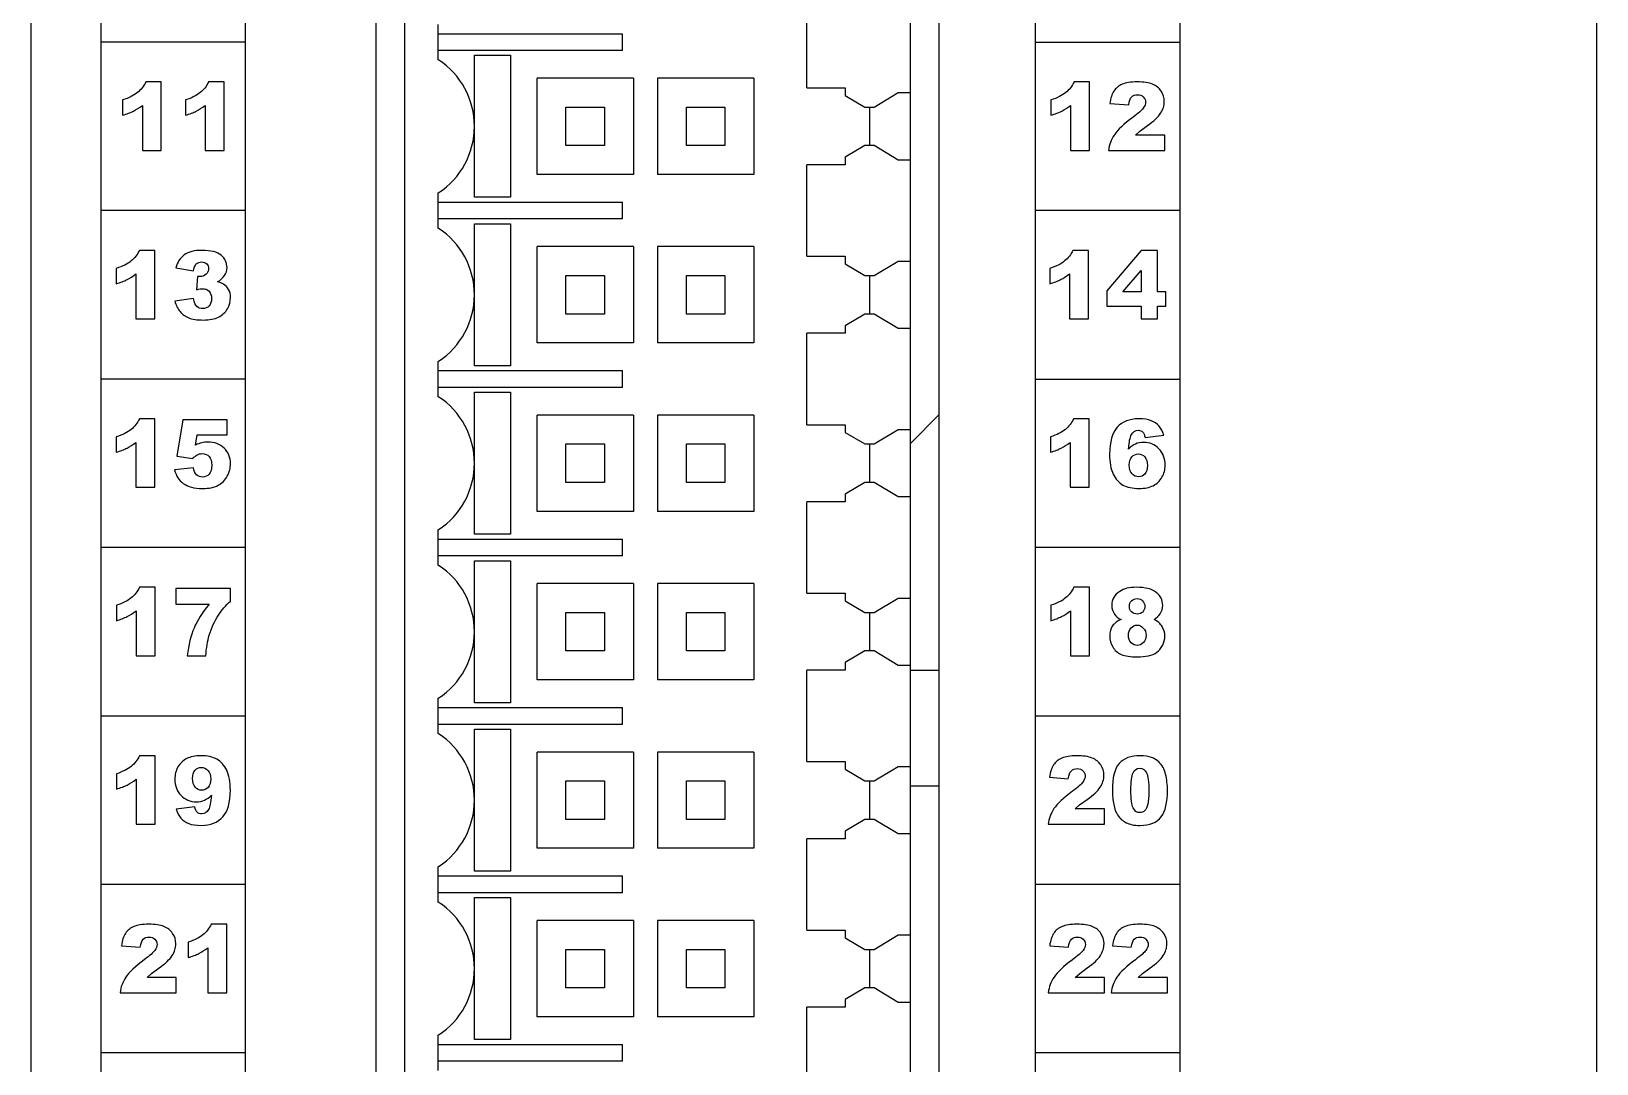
# Model space of a CAD drawing. Header units: millimetres. Extents: x 111 to 144, y 36 to 166.
# Drawn here: x 111 to 143.5, y 79.22 to 100.67 of the extents above; entities that cross this region are included whole.
import ezdxf

# ---------------------------------------------------------------- set-up
doc = ezdxf.new("R2010")
doc.units = ezdxf.units.MM
doc.header["$LTSCALE"] = 16.335
doc.layers.get('0').update_dxf_attribs({"linetype": 'CONTINUOUS'})

msp = doc.modelspace()

# ---------------------------------------------------------------- linework, layer by layer
at = {"linetype": 'Continuous'}
for p, q in [((111.001, 41.698), (111.001, 127.598)), ((143.501, 41.698), (143.501, 127.598)), ((118.751, 121.448), (118.751, 51.448)), ((129.251, 51.448), (129.251, 121.448)), ((118.151, 121.048), (118.151, 51.848)), ((129.851, 51.848), (129.851, 121.048)), ((112.451, 54.948), (112.451, 117.948)), ((115.451, 54.948), (115.451, 117.948)), ((131.851, 54.948), (131.851, 117.948)), ((134.851, 54.948), (134.851, 117.948)), ((127.101, 99.498), (127.101, 101.398)), ((119.451, 100.08), (119.451, 100.815)), ((115.451, 100.448), (112.451, 100.448)), ((119.451, 100.623), (123.276, 100.623)), ((123.276, 100.273), (123.276, 100.623)), ((131.851, 100.448), (134.851, 100.448)), ((123.276, 100.273), (119.451, 100.273)), ((120.201, 98.702), (120.201, 100.173)), ((120.201, 100.173), (120.952, 100.173)), ((120.952, 100.173), (120.952, 97.223)), ((113.7, 99.621), (113.378, 99.621)), ((113.7, 98.198), (113.7, 99.621)), ((115.004, 99.621), (114.682, 99.621)), ((115.004, 98.198), (115.004, 99.621)), ((121.501, 97.698), (121.501, 99.698)), ((123.501, 99.698), (121.501, 99.698)), ((123.501, 99.698), (123.501, 97.698)), ((124.001, 99.698), (124.001, 97.698)), ((126.001, 99.698), (124.001, 99.698)), ((126.001, 99.698), (126.001, 97.698)), ((127.101, 99.498), (127.901, 99.498)), ((127.901, 99.498), (127.901, 99.34)), ((132.971, 99.621), (132.649, 99.621)), ((132.971, 98.198), (132.971, 99.621)), ((112.897, 99.246), (112.897, 98.927)), ((113.306, 99.131), (113.306, 98.198)), ((114.202, 99.246), (114.202, 98.927)), ((114.611, 99.131), (114.611, 98.198)), ((127.901, 99.34), (128.304, 99.098)), ((128.501, 99.098), (129.001, 99.398)), ((129.001, 99.398), (129.251, 99.398)), ((132.169, 99.246), (132.169, 98.927)), ((132.578, 99.131), (132.578, 98.198)), ((133.394, 99.174), (133.784, 99.143)), ((122.101, 98.298), (122.101, 99.098)), ((122.101, 99.098), (122.901, 99.098)), ((122.901, 99.098), (122.901, 98.298)), ((124.601, 98.298), (124.601, 99.098)), ((124.601, 99.098), (125.401, 99.098)), ((125.401, 99.098), (125.401, 98.298)), ((128.304, 99.098), (128.501, 99.098)), ((128.401, 99.098), (128.401, 98.298)), ((120.201, 97.223), (120.201, 98.694)), ((133.925, 98.515), (134.018, 98.599)), ((134.533, 98.515), (133.925, 98.515)), ((134.018, 98.599), (134.175, 98.713)), ((134.533, 98.198), (134.533, 98.515)), ((113.306, 98.198), (113.7, 98.198)), ((114.611, 98.198), (115.004, 98.198)), ((122.901, 98.298), (122.101, 98.298)), ((125.401, 98.298), (124.601, 98.298)), ((128.304, 98.298), (127.901, 98.056)), ((128.501, 98.298), (128.304, 98.298)), ((129.001, 97.997), (128.501, 98.298)), ((132.578, 98.198), (132.971, 98.198)), ((133.366, 98.198), (134.533, 98.198)), ((127.101, 95.998), (127.101, 97.898)), ((127.901, 97.898), (127.101, 97.898)), ((127.901, 98.056), (127.901, 97.898)), ((129.251, 97.997), (129.001, 97.997)), ((123.501, 97.698), (121.501, 97.698)), ((126.001, 97.698), (124.001, 97.698)), ((119.451, 96.58), (119.451, 97.315)), ((120.952, 97.223), (120.201, 97.223)), ((115.451, 96.948), (112.451, 96.948)), ((119.451, 97.123), (123.276, 97.123)), ((123.276, 96.773), (123.276, 97.123)), ((134.851, 96.948), (131.851, 96.948)), ((123.276, 96.773), (119.451, 96.773)), ((120.201, 95.202), (120.201, 96.673)), ((120.201, 96.673), (120.952, 96.673)), ((120.952, 96.673), (120.952, 93.723)), ((113.568, 96.121), (113.246, 96.121)), ((113.568, 94.698), (113.568, 96.121)), ((121.501, 94.198), (121.501, 96.198)), ((123.501, 96.198), (121.501, 96.198)), ((123.501, 96.198), (123.501, 94.198)), ((124.001, 96.198), (124.001, 94.198)), ((126.001, 96.198), (124.001, 96.198)), ((126.001, 96.198), (126.001, 94.198)), ((127.101, 95.998), (127.901, 95.998)), ((127.901, 95.998), (127.901, 95.84)), ((128.501, 95.598), (129.001, 95.898)), ((129.001, 95.898), (129.251, 95.898)), ((132.949, 96.121), (132.627, 96.121)), ((132.949, 94.698), (132.949, 96.121)), ((134.04, 96.121), (133.332, 95.279)), ((134.379, 96.121), (134.04, 96.121)), ((134.379, 95.261), (134.379, 96.121)), ((112.766, 95.746), (112.766, 95.427)), ((113.174, 95.631), (113.174, 94.698)), ((114, 95.759), (114.368, 95.693)), ((114.452, 95.58), (114.432, 95.302)), ((114.503, 95.575), (114.452, 95.58)), ((122.101, 94.798), (122.101, 95.598)), ((122.101, 95.598), (122.901, 95.598)), ((122.901, 95.598), (122.901, 94.798)), ((124.601, 94.798), (124.601, 95.598)), ((124.601, 95.598), (125.401, 95.598)), ((125.401, 95.598), (125.401, 94.798)), ((127.901, 95.84), (128.304, 95.598)), ((128.304, 95.598), (128.501, 95.598)), ((128.401, 95.598), (128.401, 94.798)), ((132.147, 95.746), (132.147, 95.427)), ((132.555, 95.631), (132.555, 94.698)), ((133.665, 95.261), (134.04, 95.701)), ((134.04, 95.701), (134.04, 95.261)), ((133.332, 95.279), (133.332, 94.959)), ((134.04, 95.261), (133.665, 95.261)), ((134.555, 95.261), (134.379, 95.261)), ((134.555, 94.959), (134.555, 95.261)), ((114.368, 95.119), (113.979, 95.067)), ((120.201, 93.723), (120.201, 95.194)), ((133.332, 94.959), (134.04, 94.959)), ((134.04, 94.959), (134.04, 94.698)), ((134.379, 94.959), (134.555, 94.959)), ((134.379, 94.698), (134.379, 94.959)), ((113.174, 94.698), (113.568, 94.698)), ((122.901, 94.798), (122.101, 94.798)), ((125.401, 94.798), (124.601, 94.798)), ((128.304, 94.798), (127.901, 94.556)), ((128.501, 94.798), (128.304, 94.798)), ((129.001, 94.497), (128.501, 94.798)), ((132.555, 94.698), (132.949, 94.698)), ((134.04, 94.698), (134.379, 94.698)), ((127.901, 94.398), (127.101, 94.398)), ((127.101, 92.498), (127.101, 94.398)), ((127.901, 94.556), (127.901, 94.398)), ((129.251, 94.497), (129.001, 94.497)), ((123.501, 94.198), (121.501, 94.198)), ((126.001, 94.198), (124.001, 94.198)), ((119.451, 93.08), (119.451, 93.815)), ((119.451, 93.623), (123.276, 93.623)), ((120.952, 93.723), (120.201, 93.723)), ((123.276, 93.273), (123.276, 93.623)), ((115.451, 93.448), (112.451, 93.448)), ((131.851, 93.448), (134.851, 93.448)), ((123.276, 93.273), (119.451, 93.273)), ((120.201, 91.702), (120.201, 93.173)), ((120.201, 93.173), (120.952, 93.173)), ((120.952, 93.173), (120.952, 90.223)), ((121.501, 90.698), (121.501, 92.698)), ((123.501, 92.698), (121.501, 92.698)), ((123.501, 92.698), (123.501, 90.698)), ((124.001, 92.698), (124.001, 90.698)), ((126.001, 92.698), (124.001, 92.698)), ((126.001, 92.698), (126.001, 90.698)), ((129.251, 92.108), (129.851, 92.708)), ((113.566, 92.621), (113.245, 92.621)), ((113.566, 91.198), (113.566, 92.621)), ((114.147, 92.598), (114.024, 91.845)), ((115.07, 92.598), (114.147, 92.598)), ((115.07, 92.287), (115.07, 92.598)), ((127.101, 92.498), (127.901, 92.498)), ((127.901, 92.498), (127.901, 92.34)), ((127.901, 92.34), (128.304, 92.098)), ((128.501, 92.098), (129.001, 92.398)), ((129.001, 92.398), (129.251, 92.398)), ((132.963, 92.621), (132.641, 92.621)), ((132.963, 91.198), (132.963, 92.621)), ((112.764, 92.246), (112.764, 91.927)), ((113.173, 92.131), (113.173, 91.198)), ((114.412, 92.077), (114.445, 92.287)), ((114.445, 92.287), (115.07, 92.287)), ((122.101, 92.098), (122.901, 92.098)), ((122.101, 91.298), (122.101, 92.098)), ((122.901, 92.098), (122.901, 91.298)), ((124.601, 92.098), (125.401, 92.098)), ((124.601, 91.298), (124.601, 92.098)), ((125.401, 92.098), (125.401, 91.298)), ((128.304, 92.098), (128.501, 92.098)), ((128.401, 92.098), (128.401, 91.298)), ((132.16, 92.246), (132.16, 91.927)), ((132.569, 92.131), (132.569, 91.198)), ((134.125, 92.235), (134.512, 92.282)), ((114.024, 91.845), (114.355, 91.797)), ((120.201, 90.223), (120.201, 91.694)), ((114.367, 91.603), (113.973, 91.56)), ((113.173, 91.198), (113.566, 91.198)), ((122.901, 91.298), (122.101, 91.298)), ((125.401, 91.298), (124.601, 91.298)), ((128.304, 91.298), (127.901, 91.056)), ((127.901, 91.056), (127.901, 90.898)), ((128.501, 91.298), (128.304, 91.298)), ((129.001, 90.997), (128.501, 91.298)), ((132.569, 91.198), (132.963, 91.198)), ((123.501, 90.698), (121.501, 90.698)), ((126.001, 90.698), (124.001, 90.698)), ((127.901, 90.898), (127.101, 90.898)), ((127.101, 88.998), (127.101, 90.898)), ((129.251, 90.997), (129.001, 90.997)), ((119.451, 89.58), (119.451, 90.315)), ((119.451, 90.123), (123.276, 90.123)), ((120.952, 90.223), (120.201, 90.223)), ((123.276, 89.773), (123.276, 90.123)), ((115.451, 89.948), (112.451, 89.948)), ((123.276, 89.773), (119.451, 89.773)), ((134.851, 89.948), (131.851, 89.948)), ((120.201, 89.673), (120.952, 89.673)), ((120.201, 88.202), (120.201, 89.673)), ((120.952, 89.673), (120.952, 86.723)), ((113.569, 89.121), (113.247, 89.121)), ((113.569, 87.698), (113.569, 89.121)), ((113.999, 89.098), (113.999, 88.769)), ((115.134, 89.098), (113.999, 89.098)), ((115.134, 88.835), (115.134, 89.098)), ((123.501, 89.198), (121.501, 89.198)), ((121.501, 87.198), (121.501, 89.198)), ((123.501, 89.198), (123.501, 87.198)), ((126.001, 89.198), (124.001, 89.198)), ((124.001, 89.198), (124.001, 87.198)), ((126.001, 89.198), (126.001, 87.198)), ((132.968, 89.121), (132.646, 89.121)), ((132.968, 87.698), (132.968, 89.121)), ((112.767, 88.746), (112.767, 88.427)), ((113.999, 88.769), (114.69, 88.769)), ((127.101, 88.998), (127.901, 88.998)), ((127.901, 88.998), (127.901, 88.84)), ((127.901, 88.84), (128.304, 88.598)), ((128.501, 88.598), (129.001, 88.898)), ((129.001, 88.898), (129.251, 88.898)), ((132.166, 88.746), (132.166, 88.427)), ((113.176, 88.631), (113.176, 87.698)), ((122.101, 88.598), (122.901, 88.598)), ((122.101, 87.798), (122.101, 88.598)), ((122.901, 88.598), (122.901, 87.798)), ((124.601, 88.598), (125.401, 88.598)), ((124.601, 87.798), (124.601, 88.598)), ((125.401, 88.598), (125.401, 87.798)), ((128.304, 88.598), (128.501, 88.598)), ((128.401, 88.598), (128.401, 87.798)), ((132.575, 88.631), (132.575, 87.698)), ((120.201, 86.723), (120.201, 88.194)), ((122.901, 87.798), (122.101, 87.798)), ((125.401, 87.798), (124.601, 87.798)), ((128.304, 87.798), (127.901, 87.556)), ((128.501, 87.798), (128.304, 87.798)), ((129.001, 87.497), (128.501, 87.798)), ((113.176, 87.698), (113.569, 87.698)), ((114.235, 87.698), (114.623, 87.698)), ((127.901, 87.556), (127.901, 87.398)), ((129.251, 87.497), (129.001, 87.497)), ((132.575, 87.698), (132.968, 87.698)), ((123.501, 87.198), (121.501, 87.198)), ((126.001, 87.198), (124.001, 87.198)), ((127.901, 87.398), (127.101, 87.398)), ((127.101, 85.498), (127.101, 87.398)), ((129.251, 87.398), (129.851, 87.398)), ((129.251, 87.398), (129.851, 87.398)), ((119.451, 86.08), (119.451, 86.815)), ((119.451, 86.623), (123.276, 86.623)), ((120.952, 86.723), (120.201, 86.723)), ((123.276, 86.273), (123.276, 86.623)), ((112.451, 86.448), (115.451, 86.448)), ((123.276, 86.273), (119.451, 86.273)), ((120.201, 86.173), (120.952, 86.173)), ((120.201, 84.702), (120.201, 86.173)), ((120.952, 86.173), (120.952, 83.223)), ((131.851, 86.448), (134.851, 86.448)), ((113.57, 85.621), (113.248, 85.621)), ((113.57, 84.198), (113.57, 85.621)), ((123.501, 85.698), (121.501, 85.698)), ((121.501, 83.698), (121.501, 85.698)), ((123.501, 85.698), (123.501, 83.698)), ((126.001, 85.698), (124.001, 85.698)), ((124.001, 85.698), (124.001, 83.698)), ((126.001, 85.698), (126.001, 83.698)), ((127.101, 85.498), (127.901, 85.498)), ((127.901, 85.498), (127.901, 85.34)), ((112.768, 85.246), (112.768, 84.927)), ((127.901, 85.34), (128.304, 85.098)), ((128.501, 85.098), (129.001, 85.398)), ((129.001, 85.398), (129.251, 85.398)), ((132.141, 85.174), (132.53, 85.143)), ((113.176, 85.131), (113.176, 84.198)), ((122.101, 85.098), (122.901, 85.098)), ((122.101, 84.298), (122.101, 85.098)), ((122.901, 85.098), (122.901, 84.298)), ((124.601, 85.098), (125.401, 85.098)), ((124.601, 84.298), (124.601, 85.098)), ((125.401, 85.098), (125.401, 84.298)), ((128.304, 85.098), (128.501, 85.098)), ((128.401, 85.098), (128.401, 84.298)), ((129.251, 84.998), (129.851, 84.998)), ((129.251, 84.998), (129.851, 84.998)), ((114.397, 84.56), (114.01, 84.512)), ((120.201, 83.223), (120.201, 84.694)), ((132.672, 84.515), (132.765, 84.599)), ((133.279, 84.515), (132.672, 84.515)), ((132.765, 84.599), (132.922, 84.713)), ((133.279, 84.198), (133.279, 84.515)), ((113.176, 84.198), (113.57, 84.198)), ((122.901, 84.298), (122.101, 84.298)), ((125.401, 84.298), (124.601, 84.298)), ((128.304, 84.298), (127.901, 84.056)), ((128.501, 84.298), (128.304, 84.298)), ((129.001, 83.997), (128.501, 84.298)), ((132.112, 84.198), (133.279, 84.198)), ((127.901, 83.898), (127.101, 83.898)), ((127.101, 81.998), (127.101, 83.898)), ((127.901, 84.056), (127.901, 83.898)), ((129.251, 83.997), (129.001, 83.997)), ((123.501, 83.698), (121.501, 83.698)), ((126.001, 83.698), (124.001, 83.698)), ((119.451, 82.58), (119.451, 83.315)), ((120.952, 83.223), (120.201, 83.223)), ((115.451, 82.948), (112.451, 82.948)), ((119.451, 83.123), (123.276, 83.123)), ((123.276, 82.773), (123.276, 83.123)), ((134.851, 82.948), (131.851, 82.948)), ((123.276, 82.773), (119.451, 82.773)), ((120.201, 82.673), (120.952, 82.673)), ((120.201, 81.202), (120.201, 82.673)), ((120.952, 82.673), (120.952, 79.723)), ((115.058, 82.121), (114.736, 82.121)), ((115.058, 80.698), (115.058, 82.121)), ((123.501, 82.198), (121.501, 82.198)), ((121.501, 80.198), (121.501, 82.198)), ((123.501, 82.198), (123.501, 80.198)), ((126.001, 82.198), (124.001, 82.198)), ((124.001, 82.198), (124.001, 80.198)), ((126.001, 82.198), (126.001, 80.198)), ((127.101, 81.998), (127.901, 81.998)), ((127.901, 81.998), (127.901, 81.84)), ((112.872, 81.674), (113.262, 81.643)), ((114.256, 81.746), (114.256, 81.427)), ((114.665, 81.631), (114.665, 80.698)), ((122.101, 81.598), (122.901, 81.598)), ((122.101, 80.798), (122.101, 81.598)), ((122.901, 81.598), (122.901, 80.798)), ((124.601, 81.598), (125.401, 81.598)), ((124.601, 80.798), (124.601, 81.598)), ((125.401, 81.598), (125.401, 80.798)), ((127.901, 81.84), (128.304, 81.598)), ((128.304, 81.598), (128.501, 81.598)), ((128.401, 81.598), (128.401, 80.798)), ((128.501, 81.598), (129.001, 81.898)), ((129.001, 81.898), (129.251, 81.898)), ((132.144, 81.674), (132.533, 81.643)), ((133.448, 81.674), (133.838, 81.643)), ((113.403, 81.015), (113.496, 81.099)), ((114.01, 81.015), (113.403, 81.015)), ((113.496, 81.099), (113.653, 81.213)), ((114.01, 80.698), (114.01, 81.015)), ((120.201, 79.723), (120.201, 81.194)), ((132.675, 81.015), (132.767, 81.099)), ((133.282, 81.015), (132.675, 81.015)), ((132.767, 81.099), (132.925, 81.213)), ((133.282, 80.698), (133.282, 81.015)), ((133.979, 81.015), (134.072, 81.099)), ((134.587, 81.015), (133.979, 81.015)), ((134.072, 81.099), (134.229, 81.213)), ((134.587, 80.698), (134.587, 81.015)), ((112.843, 80.698), (114.01, 80.698)), ((114.665, 80.698), (115.058, 80.698)), ((122.901, 80.798), (122.101, 80.798)), ((125.401, 80.798), (124.601, 80.798)), ((128.304, 80.798), (127.901, 80.556)), ((128.501, 80.798), (128.304, 80.798)), ((129.001, 80.497), (128.501, 80.798)), ((132.115, 80.698), (133.282, 80.698)), ((133.42, 80.698), (134.587, 80.698)), ((127.901, 80.398), (127.101, 80.398)), ((127.101, 78.498), (127.101, 80.398)), ((127.901, 80.556), (127.901, 80.398)), ((129.251, 80.497), (129.001, 80.497)), ((123.501, 80.198), (121.501, 80.198)), ((126.001, 80.198), (124.001, 80.198)), ((119.451, 79.08), (119.451, 79.815)), ((120.952, 79.723), (120.201, 79.723)), ((115.451, 79.448), (112.451, 79.448)), ((119.451, 79.623), (123.276, 79.623)), ((123.276, 79.273), (123.276, 79.623)), ((134.851, 79.448), (131.851, 79.448)), ((123.276, 79.273), (119.451, 79.273))]:
    msp.add_line(p, q, dxfattribs=at)
for centre, radius, start, end in [((118.551, 98.698), 1.65, 303.0557, 56.9443), ((118.551, 95.198), 1.65, 303.0557, 56.9443), ((118.551, 91.698), 1.65, 303.0557, 56.9443), ((118.551, 88.198), 1.65, 303.0557, 56.9443), ((133.971, 88.745), 1.071, 270.0061, 282.0044), ((118.551, 84.698), 1.65, 303.0557, 56.9443), ((118.551, 81.198), 1.65, 303.0557, 56.9443)]:
    msp.add_arc(centre, radius, start, end, dxfattribs=at)
for points in [[(113.378, 99.621), (113.336, 99.534), (113.278, 99.459), (113.206, 99.4)], [(114.682, 99.621), (114.64, 99.534), (114.583, 99.459), (114.51, 99.4)], [(132.649, 99.621), (132.607, 99.534), (132.55, 99.459), (132.477, 99.4)], [(133.65, 99.572), (133.576, 99.539), (133.518, 99.492), (133.478, 99.431)], [(133.959, 99.621), (133.827, 99.621), (133.725, 99.604), (133.65, 99.572)], [(134.277, 99.574), (134.201, 99.605), (134.095, 99.621), (133.959, 99.621)], [(134.457, 99.43), (134.413, 99.495), (134.354, 99.543), (134.277, 99.574)], [(113.206, 99.4), (113.132, 99.34), (113.029, 99.288), (112.897, 99.246)], [(113.121, 99.013), (113.18, 99.043), (113.242, 99.082), (113.306, 99.131)], [(114.51, 99.4), (114.437, 99.34), (114.334, 99.288), (114.202, 99.246)], [(114.426, 99.013), (114.485, 99.043), (114.547, 99.082), (114.611, 99.131)], [(132.477, 99.4), (132.404, 99.34), (132.301, 99.288), (132.169, 99.246)], [(132.393, 99.013), (132.452, 99.043), (132.514, 99.082), (132.578, 99.131)], [(133.478, 99.431), (133.437, 99.369), (133.409, 99.283), (133.394, 99.174)], [(133.784, 99.143), (133.794, 99.221), (133.815, 99.277), (133.847, 99.308)], [(133.847, 99.308), (133.878, 99.339), (133.919, 99.355), (133.969, 99.355)], [(133.969, 99.355), (134.017, 99.355), (134.056, 99.34), (134.088, 99.309)], [(134.135, 99.2), (134.135, 99.16), (134.119, 99.119), (134.087, 99.075)], [(134.088, 99.309), (134.119, 99.279), (134.135, 99.242), (134.135, 99.2)], [(134.448, 98.969), (134.497, 99.047), (134.523, 99.128), (134.523, 99.214)], [(134.523, 99.214), (134.523, 99.294), (134.501, 99.365), (134.457, 99.43)], [(112.897, 98.927), (112.987, 98.954), (113.062, 98.983), (113.121, 99.013)], [(114.202, 98.927), (114.292, 98.954), (114.366, 98.983), (114.426, 99.013)], [(132.169, 98.927), (132.259, 98.954), (132.333, 98.983), (132.393, 99.013)], [(133.869, 98.882), (133.682, 98.744), (133.555, 98.623), (133.487, 98.522)], [(134.087, 99.075), (134.055, 99.031), (133.982, 98.966), (133.869, 98.882)], [(134.175, 98.713), (134.307, 98.806), (134.398, 98.891), (134.448, 98.969)], [(133.487, 98.522), (133.419, 98.421), (133.379, 98.312), (133.366, 98.198)], [(113.074, 95.9), (113.001, 95.84), (112.897, 95.788), (112.766, 95.746)], [(113.246, 96.121), (113.204, 96.034), (113.147, 95.959), (113.074, 95.9)], [(114.176, 96.028), (114.089, 95.965), (114.031, 95.875), (114, 95.759)], [(114.546, 96.121), (114.386, 96.121), (114.263, 96.09), (114.176, 96.028)], [(114.426, 95.838), (114.455, 95.865), (114.492, 95.88), (114.538, 95.88)], [(114.538, 95.88), (114.582, 95.88), (114.617, 95.866), (114.643, 95.841)], [(114.942, 96.019), (114.86, 96.087), (114.728, 96.121), (114.546, 96.121)], [(115.064, 95.762), (115.064, 95.865), (115.023, 95.95), (114.942, 96.019)], [(132.455, 95.9), (132.381, 95.84), (132.278, 95.788), (132.147, 95.746)], [(132.627, 96.121), (132.585, 96.034), (132.528, 95.959), (132.455, 95.9)], [(112.989, 95.513), (113.048, 95.543), (113.11, 95.582), (113.174, 95.631)], [(114.368, 95.693), (114.378, 95.761), (114.398, 95.81), (114.426, 95.838)], [(114.63, 95.624), (114.595, 95.591), (114.553, 95.575), (114.503, 95.575)], [(114.681, 95.739), (114.681, 95.695), (114.664, 95.656), (114.63, 95.624)], [(114.643, 95.841), (114.668, 95.816), (114.681, 95.781), (114.681, 95.739)], [(114.865, 95.469), (114.932, 95.505), (114.981, 95.548), (115.014, 95.598)], [(115.014, 95.598), (115.047, 95.647), (115.064, 95.701), (115.064, 95.762)], [(132.37, 95.513), (132.429, 95.543), (132.491, 95.582), (132.555, 95.631)], [(112.766, 95.427), (112.855, 95.454), (112.93, 95.483), (112.989, 95.513)], [(114.432, 95.302), (114.486, 95.317), (114.528, 95.325), (114.558, 95.325)], [(114.558, 95.325), (114.615, 95.325), (114.66, 95.307), (114.693, 95.271)], [(114.693, 95.271), (114.727, 95.235), (114.744, 95.186), (114.744, 95.121)], [(114.989, 95.422), (114.96, 95.44), (114.918, 95.456), (114.865, 95.469)], [(115.097, 95.309), (115.071, 95.356), (115.035, 95.394), (114.989, 95.422)], [(115.136, 95.142), (115.136, 95.207), (115.123, 95.262), (115.097, 95.309)], [(132.147, 95.427), (132.236, 95.454), (132.311, 95.483), (132.37, 95.513)], [(113.979, 95.067), (114.004, 94.979), (114.041, 94.907), (114.088, 94.849)], [(114.439, 94.955), (114.406, 94.986), (114.383, 95.04), (114.368, 95.119)], [(114.562, 94.911), (114.512, 94.911), (114.471, 94.925), (114.439, 94.955)], [(114.692, 94.968), (114.657, 94.93), (114.614, 94.911), (114.562, 94.911)], [(114.744, 95.121), (114.744, 95.057), (114.726, 95.006), (114.692, 94.968)], [(114.887, 94.734), (114.968, 94.774), (115.029, 94.832), (115.072, 94.907)], [(115.072, 94.907), (115.114, 94.981), (115.136, 95.059), (115.136, 95.142)], [(114.088, 94.849), (114.136, 94.792), (114.196, 94.748), (114.27, 94.719)], [(114.27, 94.719), (114.343, 94.689), (114.444, 94.674), (114.571, 94.674)], [(114.571, 94.674), (114.701, 94.674), (114.807, 94.695), (114.887, 94.734)], [(113.073, 92.4), (112.999, 92.34), (112.896, 92.288), (112.764, 92.246)], [(113.245, 92.621), (113.203, 92.534), (113.145, 92.459), (113.073, 92.4)], [(132.469, 92.4), (132.395, 92.34), (132.292, 92.288), (132.16, 92.246)], [(132.641, 92.621), (132.599, 92.534), (132.541, 92.459), (132.469, 92.4)], [(133.547, 92.445), (133.44, 92.327), (133.388, 92.142), (133.388, 91.89)], [(133.989, 92.621), (133.8, 92.621), (133.653, 92.562), (133.547, 92.445)], [(133.838, 92.287), (133.873, 92.35), (133.922, 92.383), (133.985, 92.383)], [(133.985, 92.383), (134.02, 92.383), (134.049, 92.371), (134.073, 92.349)], [(134.253, 92.582), (134.188, 92.608), (134.1, 92.621), (133.989, 92.621)], [(134.073, 92.349), (134.097, 92.326), (134.114, 92.288), (134.125, 92.235)], [(134.414, 92.469), (134.371, 92.519), (134.318, 92.556), (134.253, 92.582)], [(134.512, 92.282), (134.489, 92.357), (134.456, 92.42), (134.414, 92.469)], [(112.764, 91.927), (112.854, 91.954), (112.928, 91.983), (112.988, 92.013)], [(112.988, 92.013), (113.047, 92.043), (113.109, 92.082), (113.173, 92.131)], [(114.54, 92.122), (114.497, 92.112), (114.455, 92.097), (114.412, 92.077)], [(114.666, 92.138), (114.624, 92.138), (114.582, 92.132), (114.54, 92.122)], [(115.006, 92.011), (114.919, 92.095), (114.805, 92.138), (114.666, 92.138)], [(115.137, 91.691), (115.137, 91.819), (115.093, 91.926), (115.006, 92.011)], [(132.16, 91.927), (132.25, 91.954), (132.325, 91.983), (132.384, 92.013)], [(132.384, 92.013), (132.443, 92.043), (132.505, 92.082), (132.569, 92.131)], [(133.782, 91.993), (133.793, 92.143), (133.812, 92.241), (133.838, 92.287)], [(133.925, 92.097), (133.876, 92.074), (133.828, 92.04), (133.782, 91.993)], [(134.095, 92.132), (134.03, 92.132), (133.974, 92.12), (133.925, 92.097)], [(134.411, 91.998), (134.325, 92.087), (134.219, 92.132), (134.095, 92.132)], [(134.541, 91.659), (134.541, 91.795), (134.497, 91.908), (134.411, 91.998)], [(114.355, 91.797), (114.386, 91.832), (114.414, 91.856), (114.441, 91.87)], [(114.441, 91.87), (114.476, 91.888), (114.512, 91.898), (114.55, 91.898)], [(114.55, 91.898), (114.609, 91.898), (114.656, 91.877), (114.692, 91.839)], [(114.692, 91.839), (114.728, 91.8), (114.746, 91.739), (114.746, 91.656)], [(114.746, 91.656), (114.746, 91.574), (114.728, 91.513), (114.692, 91.472)], [(115.07, 91.43), (115.114, 91.514), (115.137, 91.601), (115.137, 91.691)], [(133.388, 91.89), (133.388, 91.717), (133.412, 91.579), (133.463, 91.474)], [(133.795, 91.659), (133.795, 91.733), (133.813, 91.791), (133.85, 91.831)], [(133.853, 91.48), (133.814, 91.523), (133.795, 91.582), (133.795, 91.659)], [(133.85, 91.831), (133.886, 91.871), (133.932, 91.891), (133.986, 91.891)], [(133.986, 91.891), (134.039, 91.891), (134.083, 91.87), (134.119, 91.828)], [(134.119, 91.828), (134.154, 91.787), (134.173, 91.727), (134.173, 91.648)], [(134.475, 91.406), (134.519, 91.482), (134.541, 91.566), (134.541, 91.659)], [(113.973, 91.56), (113.992, 91.495), (114.016, 91.44), (114.045, 91.396)], [(114.045, 91.396), (114.073, 91.352), (114.111, 91.312), (114.157, 91.278)], [(114.433, 91.459), (114.398, 91.492), (114.376, 91.54), (114.367, 91.603)], [(114.559, 91.411), (114.51, 91.411), (114.468, 91.427), (114.433, 91.459)], [(114.692, 91.472), (114.657, 91.431), (114.612, 91.411), (114.559, 91.411)], [(114.879, 91.24), (114.961, 91.283), (115.025, 91.347), (115.07, 91.43)], [(133.463, 91.474), (133.514, 91.368), (133.581, 91.293), (133.666, 91.245)], [(133.993, 91.416), (133.938, 91.416), (133.891, 91.437), (133.853, 91.48)], [(134.121, 91.474), (134.087, 91.435), (134.044, 91.416), (133.993, 91.416)], [(134.173, 91.648), (134.173, 91.571), (134.155, 91.513), (134.121, 91.474)], [(134.294, 91.232), (134.371, 91.271), (134.431, 91.329), (134.475, 91.406)], [(114.157, 91.278), (114.202, 91.243), (114.259, 91.217), (114.325, 91.2)], [(114.325, 91.2), (114.391, 91.183), (114.47, 91.174), (114.562, 91.174)], [(114.562, 91.174), (114.69, 91.174), (114.796, 91.196), (114.879, 91.24)], [(133.666, 91.245), (133.75, 91.198), (133.863, 91.174), (134.003, 91.174)], [(134.003, 91.174), (134.12, 91.174), (134.216, 91.194), (134.294, 91.232)], [(113.247, 89.121), (113.205, 89.034), (113.148, 88.959), (113.076, 88.9)], [(132.646, 89.121), (132.604, 89.034), (132.547, 88.959), (132.475, 88.9)], [(133.94, 89.121), (133.799, 89.121), (133.685, 89.093), (133.6, 89.035)], [(134.355, 89.014), (134.265, 89.085), (134.128, 89.121), (133.94, 89.121)], [(113.076, 88.9), (113.002, 88.84), (112.899, 88.788), (112.767, 88.746)], [(114.69, 88.769), (114.548, 88.592), (114.444, 88.427), (114.379, 88.273)], [(114.887, 88.545), (114.953, 88.649), (115.035, 88.745), (115.134, 88.835)], [(132.475, 88.9), (132.401, 88.84), (132.298, 88.788), (132.166, 88.746)], [(133.6, 89.035), (133.489, 88.961), (133.434, 88.865), (133.434, 88.748)], [(133.434, 88.748), (133.434, 88.676), (133.453, 88.613), (133.491, 88.559)], [(133.8, 88.725), (133.8, 88.772), (133.814, 88.81), (133.844, 88.84)], [(133.845, 88.608), (133.814, 88.637), (133.8, 88.676), (133.8, 88.725)], [(133.844, 88.84), (133.874, 88.869), (133.912, 88.885), (133.96, 88.885)], [(133.96, 88.885), (134.005, 88.885), (134.044, 88.869), (134.074, 88.839)], [(134.074, 88.839), (134.104, 88.808), (134.119, 88.769), (134.119, 88.721)], [(134.49, 88.745), (134.49, 88.853), (134.445, 88.943), (134.355, 89.014)], [(134.436, 88.569), (134.471, 88.623), (134.49, 88.682), (134.49, 88.745)], [(112.767, 88.427), (112.857, 88.454), (112.931, 88.483), (112.991, 88.513)], [(112.991, 88.513), (113.05, 88.543), (113.112, 88.582), (113.176, 88.631)], [(114.696, 88.125), (114.743, 88.279), (114.807, 88.42), (114.887, 88.545)], [(132.166, 88.427), (132.256, 88.454), (132.33, 88.483), (132.39, 88.513)], [(132.39, 88.513), (132.449, 88.543), (132.511, 88.582), (132.575, 88.631)], [(133.625, 88.45), (133.545, 88.419), (133.487, 88.375), (133.449, 88.317)], [(133.491, 88.559), (133.519, 88.519), (133.564, 88.483), (133.625, 88.45)], [(133.966, 88.564), (133.916, 88.564), (133.876, 88.578), (133.845, 88.608)], [(134.076, 88.607), (134.047, 88.578), (134.01, 88.564), (133.966, 88.564)], [(134.119, 88.721), (134.119, 88.674), (134.105, 88.636), (134.076, 88.607)], [(134.31, 88.45), (134.367, 88.488), (134.409, 88.527), (134.436, 88.569)], [(134.479, 88.306), (134.442, 88.365), (134.385, 88.414), (134.31, 88.45)], [(114.379, 88.273), (114.313, 88.118), (114.265, 87.926), (114.235, 87.698)], [(114.623, 87.698), (114.635, 87.862), (114.66, 88.004), (114.696, 88.125)], [(133.449, 88.317), (133.41, 88.26), (133.391, 88.191), (133.391, 88.109)], [(133.391, 88.109), (133.391, 88.025), (133.411, 87.949), (133.452, 87.881)], [(133.779, 88.123), (133.779, 88.187), (133.796, 88.239), (133.833, 88.277)], [(133.835, 87.97), (133.797, 88.01), (133.779, 88.06), (133.779, 88.123)], [(133.833, 88.277), (133.869, 88.315), (133.911, 88.335), (133.96, 88.335)], [(133.96, 88.335), (134.008, 88.335), (134.051, 88.314), (134.088, 88.275)], [(134.088, 88.275), (134.126, 88.235), (134.145, 88.185), (134.145, 88.123)], [(134.145, 88.123), (134.145, 88.062), (134.126, 88.012), (134.089, 87.972)], [(134.535, 88.107), (134.535, 88.18), (134.516, 88.246), (134.479, 88.306)], [(134.487, 87.911), (134.519, 87.972), (134.535, 88.037), (134.535, 88.107)], [(133.452, 87.881), (133.493, 87.812), (133.553, 87.761), (133.631, 87.726)], [(133.964, 87.912), (133.916, 87.912), (133.873, 87.932), (133.835, 87.97)], [(134.089, 87.972), (134.052, 87.932), (134.01, 87.912), (133.964, 87.912)], [(134.194, 87.697), (134.263, 87.712), (134.321, 87.737), (134.369, 87.77)], [(134.369, 87.77), (134.415, 87.803), (134.454, 87.849), (134.487, 87.911)], [(133.631, 87.726), (133.709, 87.692), (133.822, 87.674), (133.971, 87.674)], [(113.248, 85.621), (113.206, 85.534), (113.149, 85.459), (113.076, 85.4)], [(114.228, 85.562), (114.15, 85.523), (114.09, 85.466), (114.046, 85.389)], [(114.518, 85.621), (114.402, 85.621), (114.304, 85.601), (114.228, 85.562)], [(114.855, 85.549), (114.77, 85.597), (114.657, 85.621), (114.518, 85.621)], [(115.058, 85.32), (115.007, 85.425), (114.939, 85.501), (114.855, 85.549)], [(132.397, 85.572), (132.322, 85.539), (132.265, 85.492), (132.225, 85.431)], [(132.705, 85.621), (132.573, 85.621), (132.471, 85.604), (132.397, 85.572)], [(133.024, 85.574), (132.948, 85.605), (132.842, 85.621), (132.705, 85.621)], [(133.204, 85.43), (133.16, 85.495), (133.101, 85.543), (133.024, 85.574)], [(134.027, 85.621), (133.83, 85.621), (133.684, 85.568), (133.589, 85.462)], [(134.259, 85.586), (134.198, 85.609), (134.12, 85.621), (134.027, 85.621)], [(134.407, 85.495), (134.369, 85.533), (134.319, 85.563), (134.259, 85.586)], [(134.497, 85.378), (134.475, 85.419), (134.445, 85.458), (134.407, 85.495)], [(113.076, 85.4), (113.002, 85.34), (112.899, 85.288), (112.768, 85.246)], [(114.046, 85.389), (114.002, 85.313), (113.98, 85.228), (113.98, 85.135)], [(114.35, 85.146), (114.35, 85.223), (114.366, 85.281), (114.401, 85.32)], [(114.401, 85.32), (114.435, 85.359), (114.478, 85.379), (114.529, 85.379)], [(114.529, 85.379), (114.584, 85.379), (114.631, 85.357), (114.669, 85.314)], [(114.669, 85.314), (114.707, 85.271), (114.726, 85.212), (114.726, 85.136)], [(115.134, 84.905), (115.134, 85.077), (115.108, 85.215), (115.058, 85.32)], [(132.225, 85.431), (132.184, 85.369), (132.156, 85.283), (132.141, 85.174)], [(132.53, 85.143), (132.541, 85.221), (132.562, 85.277), (132.594, 85.308)], [(132.594, 85.308), (132.625, 85.339), (132.666, 85.355), (132.716, 85.355)], [(132.716, 85.355), (132.763, 85.355), (132.803, 85.34), (132.834, 85.309)], [(132.834, 85.309), (132.866, 85.279), (132.882, 85.242), (132.882, 85.2)], [(132.882, 85.2), (132.882, 85.16), (132.866, 85.119), (132.834, 85.075)], [(133.194, 84.969), (133.244, 85.047), (133.27, 85.128), (133.27, 85.214)], [(133.27, 85.214), (133.27, 85.294), (133.248, 85.365), (133.204, 85.43)], [(133.589, 85.462), (133.493, 85.355), (133.445, 85.169), (133.445, 84.903)], [(133.831, 84.902), (133.831, 85.078), (133.845, 85.199), (133.874, 85.264)], [(133.874, 85.264), (133.903, 85.329), (133.949, 85.363), (134.014, 85.363)], [(134.014, 85.363), (134.077, 85.363), (134.123, 85.33), (134.155, 85.266)], [(134.155, 85.266), (134.186, 85.202), (134.203, 85.077), (134.203, 84.892)], [(134.55, 85.235), (134.537, 85.289), (134.519, 85.337), (134.497, 85.378)], [(134.589, 84.908), (134.589, 85.021), (134.576, 85.13), (134.55, 85.235)], [(112.768, 84.927), (112.857, 84.954), (112.932, 84.983), (112.991, 85.013)], [(112.991, 85.013), (113.05, 85.043), (113.112, 85.082), (113.176, 85.131)], [(113.98, 85.135), (113.98, 84.999), (114.023, 84.886), (114.109, 84.797)], [(114.402, 84.966), (114.367, 85.007), (114.35, 85.068), (114.35, 85.146)], [(114.535, 84.904), (114.482, 84.904), (114.438, 84.924), (114.402, 84.966)], [(114.672, 84.964), (114.635, 84.924), (114.59, 84.904), (114.535, 84.904)], [(114.726, 85.136), (114.726, 85.062), (114.708, 85.004), (114.672, 84.964)], [(114.974, 84.35), (115.081, 84.467), (115.134, 84.652), (115.134, 84.905)], [(132.615, 84.882), (132.428, 84.744), (132.301, 84.623), (132.233, 84.522)], [(132.834, 85.075), (132.802, 85.031), (132.729, 84.966), (132.615, 84.882)], [(132.922, 84.713), (133.054, 84.806), (133.144, 84.891), (133.194, 84.969)], [(133.445, 84.903), (133.445, 84.794), (133.454, 84.696), (133.473, 84.606)], [(133.878, 84.537), (133.846, 84.601), (133.831, 84.724), (133.831, 84.902)], [(134.203, 84.892), (134.203, 84.765), (134.195, 84.671), (134.182, 84.612)], [(134.461, 84.35), (134.546, 84.468), (134.589, 84.654), (134.589, 84.908)], [(114.01, 84.512), (114.033, 84.437), (114.065, 84.375), (114.108, 84.325)], [(114.109, 84.797), (114.195, 84.708), (114.301, 84.664), (114.427, 84.664)], [(114.448, 84.445), (114.423, 84.468), (114.406, 84.506), (114.397, 84.56)], [(114.427, 84.664), (114.491, 84.664), (114.548, 84.674), (114.597, 84.697)], [(114.683, 84.507), (114.648, 84.444), (114.599, 84.412), (114.537, 84.412)], [(114.597, 84.697), (114.646, 84.719), (114.694, 84.754), (114.741, 84.802)], [(114.741, 84.802), (114.727, 84.651), (114.708, 84.553), (114.683, 84.507)], [(132.233, 84.522), (132.166, 84.421), (132.126, 84.312), (132.112, 84.198)], [(133.473, 84.606), (133.492, 84.517), (133.518, 84.447), (133.552, 84.395)], [(134.015, 84.439), (133.955, 84.439), (133.909, 84.472), (133.878, 84.537)], [(134.182, 84.612), (134.168, 84.552), (134.146, 84.508), (134.118, 84.48)], [(114.108, 84.325), (114.15, 84.276), (114.204, 84.238), (114.269, 84.212)], [(114.269, 84.212), (114.333, 84.187), (114.421, 84.174), (114.532, 84.174)], [(114.537, 84.412), (114.502, 84.412), (114.472, 84.423), (114.448, 84.445)], [(114.532, 84.174), (114.72, 84.174), (114.868, 84.232), (114.974, 84.35)], [(133.552, 84.395), (133.598, 84.323), (133.658, 84.267), (133.731, 84.23)], [(133.731, 84.23), (133.803, 84.193), (133.898, 84.174), (134.016, 84.174)], [(134.118, 84.48), (134.089, 84.453), (134.055, 84.439), (134.015, 84.439)], [(134.016, 84.174), (134.226, 84.174), (134.374, 84.232), (134.461, 84.35)], [(112.956, 81.931), (112.915, 81.869), (112.887, 81.783), (112.872, 81.674)], [(113.128, 82.072), (113.054, 82.039), (112.996, 81.992), (112.956, 81.931)], [(113.437, 82.121), (113.305, 82.121), (113.203, 82.104), (113.128, 82.072)], [(113.755, 82.074), (113.679, 82.105), (113.573, 82.121), (113.437, 82.121)], [(113.935, 81.93), (113.891, 81.995), (113.832, 82.043), (113.755, 82.074)], [(114.001, 81.714), (114.001, 81.794), (113.979, 81.865), (113.935, 81.93)], [(114.736, 82.121), (114.694, 82.034), (114.637, 81.959), (114.564, 81.9)], [(132.227, 81.931), (132.187, 81.869), (132.159, 81.783), (132.144, 81.674)], [(132.4, 82.072), (132.325, 82.039), (132.268, 81.992), (132.227, 81.931)], [(132.708, 82.121), (132.576, 82.121), (132.474, 82.104), (132.4, 82.072)], [(133.027, 82.074), (132.951, 82.105), (132.845, 82.121), (132.708, 82.121)], [(133.207, 81.93), (133.163, 81.995), (133.103, 82.043), (133.027, 82.074)], [(133.272, 81.714), (133.272, 81.794), (133.25, 81.865), (133.207, 81.93)], [(133.532, 81.931), (133.491, 81.869), (133.463, 81.783), (133.448, 81.674)], [(133.704, 82.072), (133.63, 82.039), (133.572, 81.992), (133.532, 81.931)], [(134.013, 82.121), (133.881, 82.121), (133.779, 82.104), (133.704, 82.072)], [(134.331, 82.074), (134.255, 82.105), (134.149, 82.121), (134.013, 82.121)], [(134.511, 81.93), (134.467, 81.995), (134.408, 82.043), (134.331, 82.074)], [(134.577, 81.714), (134.577, 81.794), (134.555, 81.865), (134.511, 81.93)], [(113.262, 81.643), (113.272, 81.721), (113.293, 81.777), (113.325, 81.808)], [(113.325, 81.808), (113.356, 81.839), (113.397, 81.855), (113.447, 81.855)], [(113.565, 81.575), (113.533, 81.531), (113.46, 81.466), (113.347, 81.382)], [(113.447, 81.855), (113.495, 81.855), (113.534, 81.84), (113.565, 81.809)], [(113.565, 81.809), (113.597, 81.779), (113.613, 81.742), (113.613, 81.7)], [(113.613, 81.7), (113.613, 81.66), (113.597, 81.619), (113.565, 81.575)], [(113.926, 81.469), (113.975, 81.547), (114.001, 81.628), (114.001, 81.714)], [(114.564, 81.9), (114.491, 81.84), (114.388, 81.788), (114.256, 81.746)], [(114.48, 81.513), (114.539, 81.543), (114.601, 81.582), (114.665, 81.631)], [(132.533, 81.643), (132.544, 81.721), (132.565, 81.777), (132.597, 81.808)], [(132.597, 81.808), (132.628, 81.839), (132.669, 81.855), (132.719, 81.855)], [(132.837, 81.575), (132.805, 81.531), (132.732, 81.466), (132.618, 81.382)], [(132.719, 81.855), (132.766, 81.855), (132.805, 81.84), (132.837, 81.809)], [(132.837, 81.809), (132.868, 81.779), (132.885, 81.742), (132.885, 81.7)], [(132.885, 81.7), (132.885, 81.66), (132.868, 81.619), (132.837, 81.575)], [(133.197, 81.469), (133.247, 81.547), (133.272, 81.628), (133.272, 81.714)], [(133.838, 81.643), (133.848, 81.721), (133.869, 81.777), (133.901, 81.808)], [(133.901, 81.808), (133.932, 81.839), (133.973, 81.855), (134.023, 81.855)], [(134.141, 81.575), (134.109, 81.531), (134.036, 81.466), (133.923, 81.382)], [(134.023, 81.855), (134.071, 81.855), (134.11, 81.84), (134.141, 81.809)], [(134.141, 81.809), (134.173, 81.779), (134.189, 81.742), (134.189, 81.7)], [(134.189, 81.7), (134.189, 81.66), (134.173, 81.619), (134.141, 81.575)], [(134.502, 81.469), (134.551, 81.547), (134.577, 81.628), (134.577, 81.714)], [(113.347, 81.382), (113.16, 81.244), (113.033, 81.123), (112.965, 81.022)], [(113.653, 81.213), (113.785, 81.306), (113.876, 81.391), (113.926, 81.469)], [(114.256, 81.427), (114.346, 81.454), (114.42, 81.483), (114.48, 81.513)], [(132.618, 81.382), (132.431, 81.244), (132.304, 81.123), (132.236, 81.022)], [(132.925, 81.213), (133.057, 81.306), (133.147, 81.391), (133.197, 81.469)], [(133.923, 81.382), (133.736, 81.244), (133.609, 81.123), (133.541, 81.022)], [(134.229, 81.213), (134.361, 81.306), (134.452, 81.391), (134.502, 81.469)], [(112.965, 81.022), (112.897, 80.921), (112.857, 80.812), (112.843, 80.698)], [(132.236, 81.022), (132.168, 80.921), (132.128, 80.812), (132.115, 80.698)], [(133.541, 81.022), (133.473, 80.921), (133.433, 80.812), (133.42, 80.698)]]:
    msp.add_open_spline(points, degree=3, dxfattribs=at)

doc.saveas('drawing.dxf')
